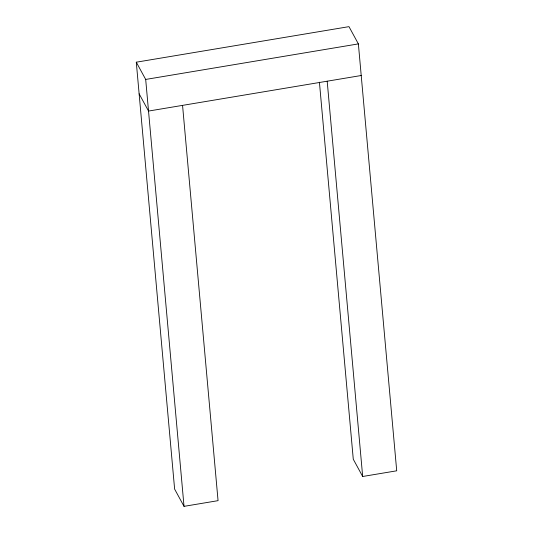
<?xml version="1.0" encoding="UTF-8"?>
<svg xmlns="http://www.w3.org/2000/svg" width="533" height="533" viewBox="0 0 533 533"><rect width="100%" height="100%" fill="white"/><g stroke="black" fill="none" stroke-linecap="round" stroke-linejoin="round"><path stroke-width="0.8" d="M182.559 105.374L218.057 500.66L184.025 506.35L174.624 489.107L136.288 62.194L348.975 26.65L358.376 43.893L396.712 470.806L362.68 476.489L353.279 459.246L319.42 82.189M136.288 62.194L145.689 79.437L358.376 43.893M361.214 75.513L148.534 111.064L139.126 93.821M327.189 81.203L362.68 476.489M145.689 79.437L184.025 506.35"/></g></svg>
